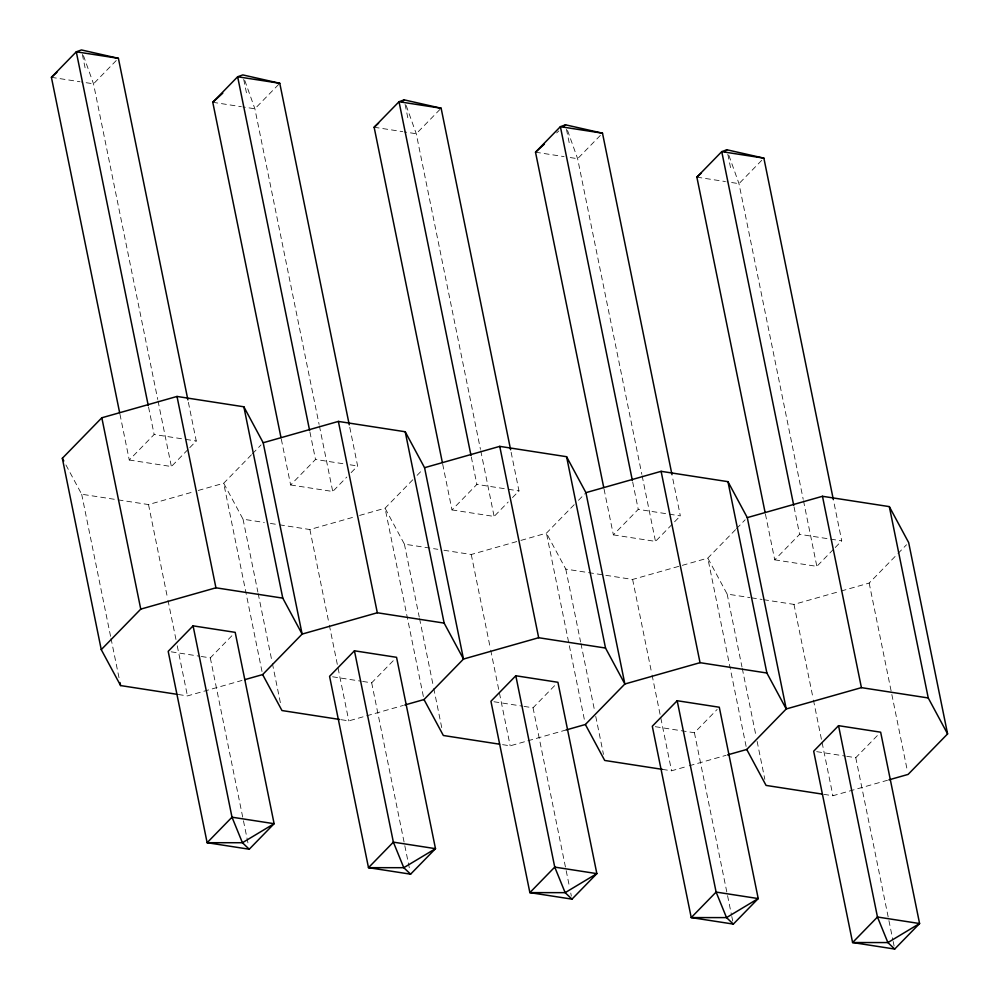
<?xml version="1.0" encoding="UTF-8"?>
<svg xmlns="http://www.w3.org/2000/svg" width="999" height="999" viewBox="0 0 999 999"><rect width="100%" height="100%" fill="white"/><g stroke="black" fill="none" stroke-linecap="round" stroke-linejoin="round"><path stroke-width="0.75" stroke-dasharray="5 3.75" d="M116.234 60.539L93.519 83.841L81.493 81.98M278.684 84.391L254.882 108.791L242.857 106.93M440.047 109.341L416.258 133.754L404.22 131.893M119.967 414.273L129.271 460.015L154.146 434.503L184.228 439.148M129.271 460.015L171.378 466.533L188.686 448.776M189.773 447.664L196.254 441.009L188.187 401.373M251.448 454.782L223.701 483.241L195.692 491.183M252.522 453.683L261.051 444.93M600.337 135.414L577.622 158.704L570.104 157.542M281.331 439.235L290.634 484.977L315.509 459.453L344.093 463.873M290.634 484.977L332.742 491.483L346.803 477.06M351.136 472.627L357.63 465.971L349.563 426.323M201.286 656.48L210.314 657.879L233.029 634.577M412.824 479.745L385.065 508.204L357.055 516.146M417.082 475.362L422.427 469.892M761.7 160.364L738.985 183.666L726.96 181.806M442.694 464.185L451.998 509.927L476.885 484.415L506.955 489.06M451.998 509.927L494.118 516.446L508.179 502.022M512.499 497.589L518.993 490.921L510.926 451.286M362.649 681.443L371.678 682.829L394.393 659.54M574.188 504.695L546.441 533.154L518.431 541.108M578.458 500.324L584.865 493.756M604.07 489.148L613.374 534.89L638.249 509.365L680.356 515.884L672.29 476.248M613.374 534.89L655.481 541.396L680.356 515.884M524.025 706.393L533.041 707.791L555.756 684.49M735.551 529.657L707.804 558.116L632.617 579.445L565.784 569.105L546.441 533.154L584.752 721.465M736.625 528.558L745.154 519.805M765.434 514.098L774.737 559.84L799.612 534.328L841.732 540.846L833.666 501.198M774.737 559.84L816.845 566.358L834.153 548.601M835.239 547.502L841.732 540.846M655.307 726.698L694.417 732.742L717.132 709.452M841.158 591.021L869.167 583.066L896.927 554.607M897.989 553.521L906.53 544.755M846.752 756.305L855.781 757.704L878.496 734.402M556.643 132.929L558.866 130.906M118.132 499.875L148.514 504.57L194.218 491.608M279.508 524.825L309.89 529.532L355.582 516.57M443.906 550.262L471.253 554.482L516.958 541.52M178.334 694.505L187.45 695.916L241.995 680.444M341.221 719.705L348.813 720.878L403.359 705.406M763.598 599.7L793.98 604.395L839.684 591.433M502.584 744.655L510.177 745.828L526.398 741.233M527.872 740.808L566.208 729.944M662.437 769.38L671.553 770.791L687.762 766.183M689.235 765.771L726.098 755.319M823.8 794.342L832.916 795.741L887.462 780.269M51.411 77.323L79.982 81.743M212.775 102.285L241.346 106.706M374.138 127.235L402.722 131.656M535.514 152.198L564.085 156.618M696.877 177.148L725.449 181.568M185.727 439.385L196.254 441.009M350.1 464.81L357.63 465.971M508.466 489.298L518.993 490.921M65.922 464.947L81.681 494.23L116.621 499.637M262.013 671.553L223.701 483.241L243.044 519.193L264.31 522.477M270.392 523.426L277.984 524.6M423.376 696.515L385.065 508.204L404.408 544.143L437.837 549.313M746.116 746.428L707.804 558.116L727.147 594.068L749.937 597.589M751.448 597.827L762.087 599.462M171.204 651.823L199.788 656.243M332.58 676.785L361.151 681.206M493.943 701.748L522.514 706.156M816.683 751.66L845.254 756.081M728.92 155.419L738.985 183.666L803.196 499.275M567.557 130.469L577.622 158.704L641.833 474.313M406.193 105.507L416.258 133.754L480.469 449.363M244.817 80.557L254.882 108.791L319.093 424.4M83.454 55.594L93.519 83.841L157.73 399.438M869.167 583.066L907.479 771.378M803.508 500.799L816.845 566.358M855.781 757.704L892.856 939.934M893.168 941.458L894.093 946.016M727.821 154.246L730.544 167.632M794.03 506.88L799.612 534.328M793.98 604.395L813.136 698.551M813.448 700.074L821.79 741.071M822.102 742.594L832.916 795.741M727.147 594.068L741.982 666.957M742.282 668.481L755.881 735.289M757.117 741.37L764.834 779.332M642.145 475.836L655.481 541.396M694.417 732.742L731.493 914.984M731.792 916.495L732.729 921.053M566.458 129.283L569.18 142.682M632.667 481.93L638.249 509.365M632.617 579.445L651.773 673.601M652.085 675.112L671.553 770.791M565.784 569.105L580.606 641.995M580.918 643.518L594.517 710.339M595.754 716.408L603.471 754.382M480.781 450.886L494.118 516.446M533.041 707.791L569.505 886.987M570.741 893.056L571.353 896.103M405.082 104.333L407.804 117.72M471.303 456.968L476.885 484.415M471.253 554.482L490.409 648.638M490.721 650.162L510.177 745.828M404.408 544.143L419.243 617.045M419.555 618.556L433.454 686.9M433.766 688.423L441.795 727.896M319.405 425.924L332.742 491.483M371.678 682.829L409.677 869.63M243.719 79.371L246.441 92.77M309.927 432.018L315.509 459.453M309.89 529.532L329.046 623.688M329.345 625.199L348.813 720.878M243.044 519.193L257.879 592.082M258.179 593.606L272.09 661.937M272.39 663.461L280.432 702.946M158.042 400.974L171.378 466.533M210.314 657.879L248.314 844.667M82.355 54.421L85.077 67.807M148.564 407.055L154.146 434.503M148.514 504.57L167.67 598.726M167.982 600.249L176.011 639.735M177.248 645.804L187.45 695.916M81.681 494.23L110.714 636.987M111.026 638.498L119.056 677.984"/><path stroke-width="1.5" d="M119.655 412.749L51.411 77.323L76.286 51.811L81.443 49.95L118.394 58.317L187.887 399.85M281.019 437.712L212.775 102.285L237.65 76.761L242.807 74.913L279.77 83.279L349.25 424.8M442.382 462.662L374.138 127.235L399.026 101.723L404.17 99.863L441.133 108.229L510.614 449.762M176.811 694.28L120.604 685.576L101.261 649.637L62.338 458.291L101.823 417.782L177.01 396.453L243.856 406.793L263.187 442.744L302.123 634.09L262.637 674.587L244.942 679.607M603.758 487.624L535.514 152.198L560.389 126.673L565.546 124.825L602.497 133.192L671.99 474.712M101.261 649.637L140.759 609.128L215.934 587.799L282.779 598.139L302.123 634.09L377.31 612.762L444.143 623.101L463.486 659.053L424.001 699.55L404.832 704.982M193.082 625.849L168.194 651.36L207.13 842.706L249.238 849.225L274.113 823.7L235.19 632.355L193.082 625.849L232.005 817.194L242.42 842.731L249.238 849.225M765.122 512.574L696.877 177.148L721.753 151.636L726.91 149.775L763.873 158.142L833.353 499.675M354.445 650.799L329.57 676.323L368.494 867.669L410.601 874.175L435.489 848.663L396.553 657.317L354.445 650.799L393.369 842.145L403.783 867.694L410.601 874.175M515.809 675.761L490.934 701.273L529.87 892.619L571.977 899.137L596.853 873.626L557.917 682.28L515.809 675.761L554.745 867.107L565.147 892.656L571.977 899.137M566.208 729.944L585.364 724.5L624.862 684.003L700.037 662.674L766.882 673.014L786.225 708.965L746.74 749.462L727.572 754.894M677.185 700.724L652.297 726.236L691.233 917.582L733.341 924.087L758.216 898.576L719.292 707.23L677.185 700.724L716.108 892.07L726.523 917.606L733.341 924.087M838.548 725.674L813.673 751.186L852.597 942.532L894.704 949.05L919.592 923.538L880.656 732.192L838.548 725.674L877.472 917.02L887.886 942.569L894.704 949.05M263.187 442.744L338.374 421.416L405.219 431.755L424.563 467.694L499.75 446.366L566.583 456.705L585.926 492.657L661.113 471.328L727.959 481.668L747.289 517.619L822.477 496.291L889.322 506.618L908.665 542.569L947.589 733.915L908.103 774.412L888.935 779.857M51.411 77.323L56.968 72.253M212.775 102.285L222.789 93.157M374.138 127.235L378.596 123.177M401.948 101.886L404.17 99.863M535.514 152.198L544.405 144.081M563.324 126.848L565.546 124.825M696.877 177.148L701.323 173.102M724.687 151.811L726.91 149.775M585.926 492.657L624.862 684.003L605.519 648.051L538.673 637.724L463.486 659.053L424.563 467.694M947.589 733.915L928.246 697.964L861.413 687.637L786.225 708.965L747.289 517.619M118.394 58.317L76.286 51.811L148.252 405.532M279.77 83.279L237.65 76.761L309.615 430.494M441.133 108.229L399.026 101.723L470.991 455.444M602.497 133.192L560.389 126.673L632.355 480.407M763.873 158.142L721.753 151.636L793.718 505.357M339.697 719.467L281.968 710.539L262.637 674.587M499.55 744.193L443.344 735.489L424.001 699.55M662.437 769.38L604.707 760.451L585.364 724.5M822.277 794.105L766.071 785.414L746.74 749.462M62.338 458.291L63.774 460.951M889.322 506.618L928.246 697.964M822.477 496.291L861.413 687.637M727.959 481.668L766.882 673.014M661.113 471.328L700.037 662.674M566.583 456.705L605.519 648.051M499.75 446.366L538.673 637.724M405.219 431.755L444.143 623.101M338.374 421.416L377.31 612.762M243.856 406.793L282.779 598.139M177.01 396.453L215.934 587.799M101.823 417.782L140.759 609.128M119.992 682.542L120.604 685.576M232.005 817.194L207.13 842.706L242.42 842.731L274.113 823.7L232.005 817.194M393.369 842.145L368.494 867.669L403.783 867.694L435.489 848.663L393.369 842.145M554.745 867.107L529.87 892.619L565.147 892.656L596.853 873.626L554.745 867.107M716.108 892.07L691.233 917.582L726.523 917.606L758.216 898.576L716.108 892.07M877.472 917.02L852.597 942.532L887.886 942.569L919.592 923.538L877.472 917.02"/></g></svg>
